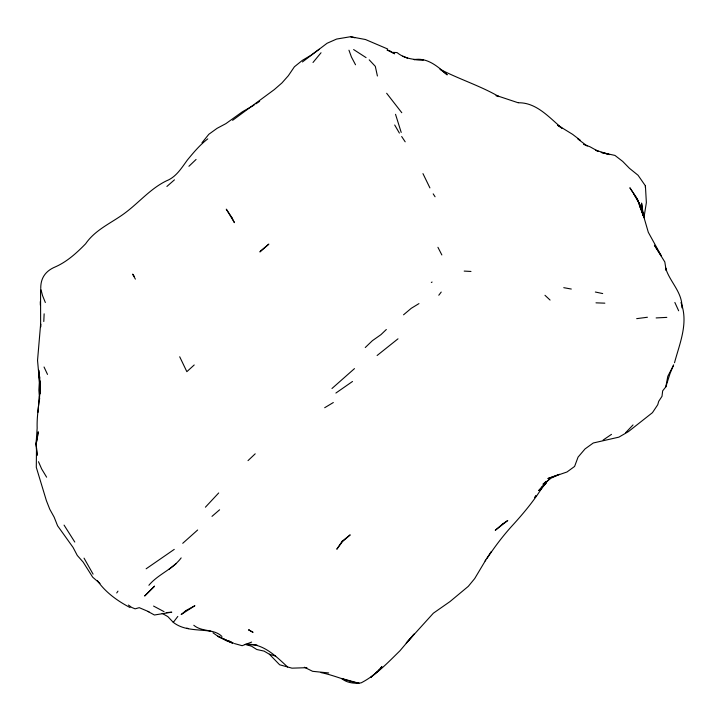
<?xml version="1.0" encoding="UTF-8"?>
<svg xmlns="http://www.w3.org/2000/svg" width="720" height="720" viewBox="0 0 720 720"><rect width="100%" height="100%" fill="white"/><g stroke="black" fill="none" stroke-linecap="round" stroke-linejoin="round"><path stroke-width="1.08" d="M39.726 377.46L39.636 380.871L38.736 370.215L39.672 384.111L37.539 360.396L40.644 323.946L40.635 327.06L40.563 290.025M40.14 393.795L40.203 380.943C40.806 396.756 36.594 412.263 37.161 428.085L36 444.906L37.161 455.31L36.549 447.876M43.794 321.507L44.136 313.821M645.318 187.416L645.417 185.868L638.046 175.239L629.442 168.3L622.683 161.397L614.943 155.412L601.173 152.424L609.471 154.584L596.025 150.3M37.899 412.524L39.42 396.27L39.618 399.15M37.98 434.259L38.232 431.802L36 444.906L37.782 435.321M39.672 376.479L38.871 390.051L39.546 398.997M36.459 440.559L36.378 446.931M557.613 474.984L547.884 478.53L566.973 471.996L574.587 466.452L578.061 457.119L585.045 448.92L593.28 442.989L618.867 437.148L628.362 431.649L652.455 412.659L657.729 404.757L658.701 401.346L662.004 396.297L662.67 390.843L665.829 386.865L667.8 376.308L673.398 365.589M644.211 216.045L646.362 202.626L645.417 185.868M40.752 288.333C40.59 277.677 45.927 270.702 55.566 266.787C67.23 261.585 76.797 252.819 85.626 243.783C95.661 229.122 112.419 222.687 125.991 212.247C139.635 201.87 150.84 188.406 166.518 180.81C176.148 177.066 181.566 167.958 187.398 159.993C193.635 152.442 199.935 144.855 207.765 138.888M674.505 362.772C679.734 343.197 688.734 322.929 680.985 302.544M665.829 386.865L669.978 373.716L673.641 364.797M543.627 485.262C534.636 500.013 523.503 513.387 511.866 526.086C502.713 536.202 494.568 547.02 487.044 558.378M535.779 495.837L534.771 497.655L535.707 495.981M485.775 560.025L474.696 578.574L468.288 586.359L449.973 601.596L433.368 613.188L406.242 643.14L414.099 634.086L399.897 650.835C387.945 662.517 376.146 675.135 361.125 682.866C354.42 683.775 346.923 683.019 341.55 678.447L359.001 683.28C345.843 680.859 334.062 675.252 321.093 672.624M542.151 486.657L539.964 490.392L546.156 483.021L538.677 490.608L550.296 478.08M485.091 560.979L491.337 551.448M116.721 592.956L117.963 591.147M210.726 631.215C197.991 629.226 184.122 630.819 173.295 622.368L177.813 616.437M438.786 295.227L441.225 292.068M381.807 666.819L378.441 670.914L381.807 666.684M313.002 62.487L321.03 52.758M201.987 142.731L208.836 134.28L217.053 128.34L225.936 123.606L242.415 111.771L254.079 105.12M205.407 507.204L218.691 492.957M148.887 585.288C158.112 574.164 172.548 569.502 181.17 557.901M625.752 432.612L633.015 424.935M365.256 347.526L372.384 340.686L380.943 334.656L386.334 329.499M188.919 166.284L196.074 159.453M248.013 460.629L255.204 453.816M197.649 530.001L182.727 543.312M546.093 481.392L542.97 484.272L551.097 478.161L559.557 474.273M194.22 364.968L186.849 371.673L179.703 356.769M166.896 186.453L174.447 179.847M377.109 355.5L397.998 338.823M211.995 516.366L219.591 509.796M169.038 569.304L175.995 563.778M331.974 388.503L354.474 368.613M403.542 314.811L411.264 308.304L418.959 303.606M319.221 49.239L311.022 55.233L302.355 60.363L294.399 66.789L288.324 75.735L281.907 82.971L274.338 89.568L232.614 120.321M302.436 61.956L327.06 43.272L336.6 39.06L350.514 36.72L365.508 39.528L387.666 48.996M335.889 393.048L352.503 381.483M174.249 549.387L146.133 568.8M255.933 103.851L259.641 101.313M603.144 440.037L611.505 434.349M324.684 407.718L333.324 402.534M431.325 282.465L432.099 282.042M251.649 642.087L242.145 645.696L234.423 643.563M666.81 317.385L656.136 317.925M636.678 318.654L647.415 317.25M166.248 612.594L171.774 612.189L154.404 614.997L147.96 611.469M306.9 667.683L291.96 668.16L279.639 664.776L269.388 654.228L264.06 651.096L256.797 649.512L251.631 646.254L245.412 644.382C262.863 642.762 275.823 656.163 287.604 666.981M518.499 102.78C536.472 102.447 549.261 117.594 561.906 128.133L557.55 125.298M595.989 302.841L604.854 303.165M245.196 644.49L256.959 644.994M393.237 52.38L397.053 52.578C404.46 58.68 414.171 59.895 423.45 59.859L414.117 59.634C427.491 57.258 438.021 66.735 447.228 74.844L440.028 69.228C459.288 79.299 480.177 85.734 498.942 96.615L496.008 95.67M464.193 271.089L470.979 271.458M328.707 672.957L312.606 671.31L304.353 667.224M563.76 287.676L571.302 289.044M595.35 292.023L602.685 293.553M350.514 36.72L354.798 37.755M186.795 628.146L188.514 628.614M496.638 95.598L518.094 102.735M269.388 654.228L275.688 656.127M583.506 144.378L589.851 146.7L598.257 151.362L595.809 150.318M232.785 643.122L217.881 636.264L232.785 643.122L226.467 640.791L217.881 636.264L212.985 632.799M148.923 611.775L139.248 607.671L135.117 608.832L131.697 607.446L128.439 605.043M402.741 56.178L407.574 58.212M164.052 611.658L153.558 606.069M162.198 613.386L167.85 616.608L173.295 622.368M228.159 640.494L233.289 643.086M130.095 607.563C117.666 601.074 105.48 592.371 97.488 580.761M193.806 625.275C202.104 632.259 214.11 628.695 221.94 636.462M557.919 125.307L572.607 134.352L580.239 140.184M366.066 57.609L353.619 49.554M577.773 138.924L587.142 145.989M544.977 295.299L550.071 300.06M369.207 59.85L375.309 66.339L377.406 76.005M401.787 112.716L386.649 93.267M99.99 583.497L92.709 577.206L83.169 562.113L77.283 555.453L73.089 547.452L57.573 525.771L54.153 517.158L49.797 509.292L46.395 500.652L36.297 467.325L36.495 447.894M134.226 276.318L132.633 274.122L135.387 279.126M401.67 136.521L405.189 141.813M433.188 193.851L435.069 196.767M64.062 525.105L74.79 542.052M46.62 477.18L41.643 468.927L38.502 461.718M93.078 574.137L84.033 558.153M394.686 125.001L399.402 133.101M633.978 194.373L639.675 204.291L642.132 211.113L638.442 202.158L642.015 210.654L648.306 232.299L661.338 255.942L654.399 245.205L664.821 261.972L666.117 270.189M355.527 64.773L351.441 57.033L348.957 50.202M422.964 173.619L429.912 187.893M437.931 247.302L441.855 254.952M44.037 367.002L47.502 374.4M674.856 302.463L678.654 310.779M45.351 302.526L42.507 295.488L40.878 289.134M642.132 211.113L637.299 199.089L629.973 187.938L637.299 199.089L640.854 207.594L642.096 212.904M395.523 114.3L401.22 132.435M665.964 270.027L665.568 267.894C669.627 281.826 682.587 292.176 681.939 307.854M40.293 301.635L40.347 305.154M643.086 215.379L641.556 203.067L643.671 217.458L643.068 213.192L643.077 215.172M342.198 541.206L336.798 549.225L342.513 541.575L350.199 534.861L342.198 541.206M261.108 250.605L259.884 251.937L268.848 244.107L261.108 250.605M154.503 586.224L144.792 595.89L154.503 586.224M379.782 669.42L370.764 677.448L379.782 669.42M503.091 523.629L495.261 530.28L507.753 520.524L503.091 523.629M185.976 610.542L181.17 614.529L194.895 605.7L185.976 610.542M389.403 50.58L387.045 50.058L394.641 53.775L389.403 50.58M249.12 630.081L248.598 629.829L253.053 632.358L249.12 630.081M231.867 217.53L226.278 209.16L234.441 222.669L231.867 217.53M644.355 217.8L639.405 205.371L644.355 217.8"/></g></svg>
